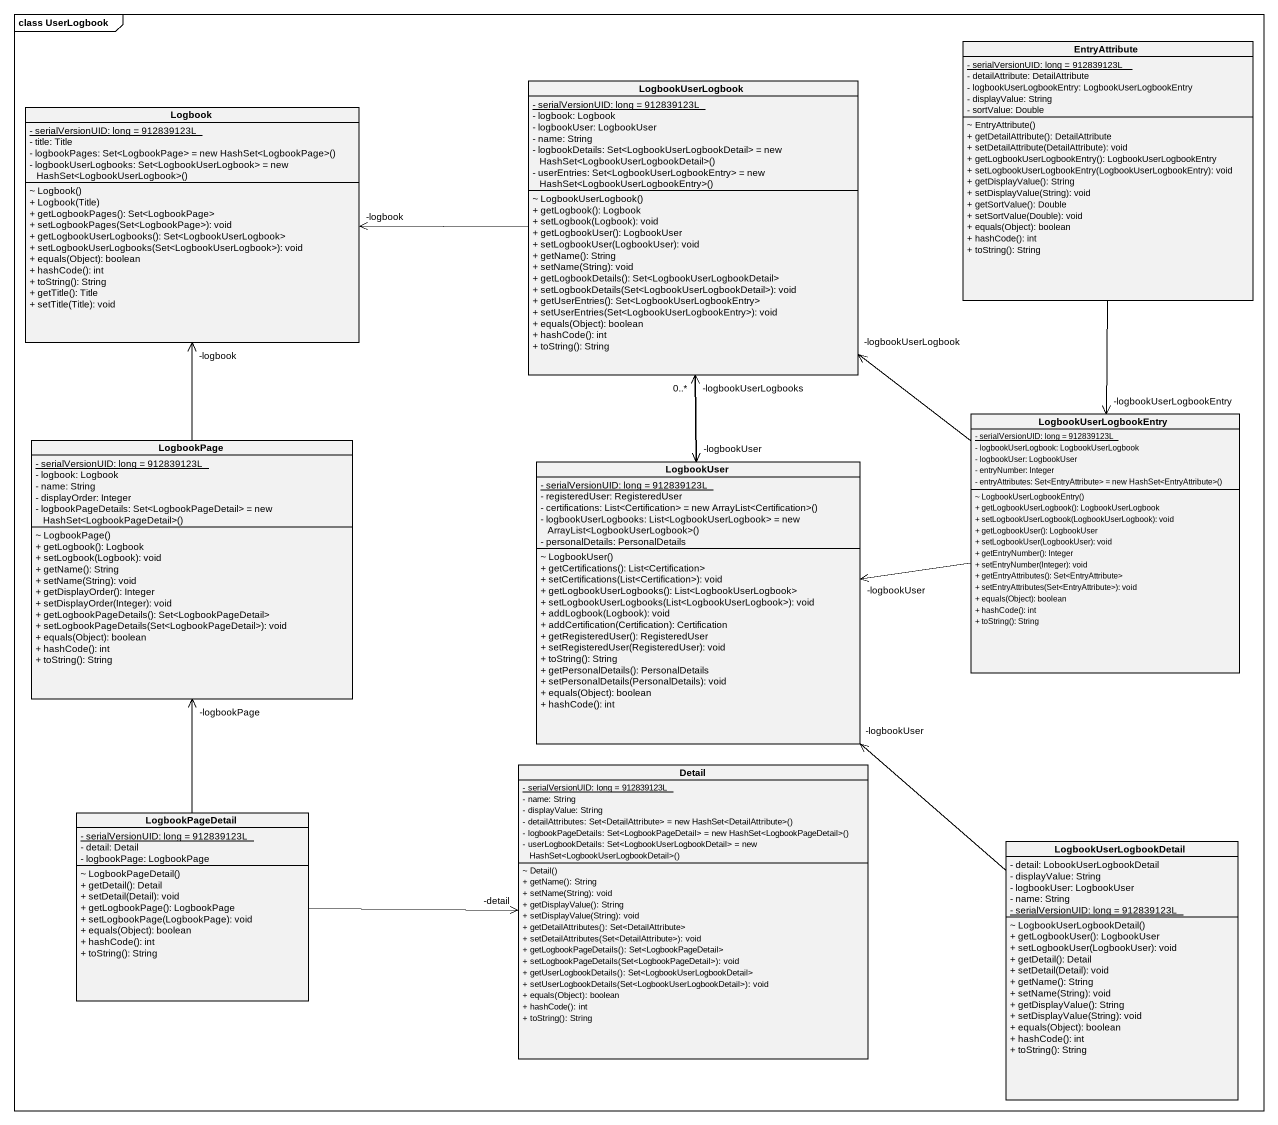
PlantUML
@startuml
mainframe class UserLogbook
hide circle
hide empty members
skinparam classAttributeIconSize 0
class EntryAttribute {
  {static} - serialVersionUID: long = 912839123L
  - detailAttribute: DetailAttribute
  - logbookUserLogbookEntry: LogbookUserLogbookEntry
  - displayValue: String
  - sortValue: Double
  ~ EntryAttribute()
  + getDetailAttribute(): DetailAttribute
  + setDetailAttribute(DetailAttribute): void
  + getLogbookUserLogbookEntry(): LogbookUserLogbookEntry
  + setLogbookUserLogbookEntry(LogbookUserLogbookEntry): void
  + getDisplayValue(): String
  + setDisplayValue(String): void
  + getSortValue(): Double
  + setSortValue(Double): void
  + equals(Object): boolean
  + hashCode(): int
  + toString(): String
}
class Logbook {
  {static} - serialVersionUID: long = 912839123L
  - title: Title
  {field} - logbookPages: Set<LogbookPage> = new HashSet<LogbookPage>()
  {field} - logbookUserLogbooks: Set<LogbookUserLogbook> = new HashSet<LogbookUserLogbook>()
  ~ Logbook()
  + Logbook(Title)
  + getLogbookPages(): Set<LogbookPage>
  + setLogbookPages(Set<LogbookPage>): void
  + getLogbookUserLogbooks(): Set<LogbookUserLogbook>
  + setLogbookUserLogbooks(Set<LogbookUserLogbook>): void
  + equals(Object): boolean
  + hashCode(): int
  + toString(): String
  + getTitle(): Title
  + setTitle(Title): void
}
class LogbookUserLogbook {
  {static} - serialVersionUID: long = 912839123L
  - logbook: Logbook
  - logbookUser: LogbookUser
  - name: String
  {field} - logbookDetails: Set<LogbookUserLogbookDetail> = new HashSet<LogbookUserLogbookDetail>()
  {field} - userEntries: Set<LogbookUserLogbookEntry> = new HashSet<LogbookUserLogbookEntry>()
  ~ LogbookUserLogbook()
  + getLogbook(): Logbook
  + setLogbook(Logbook): void
  + getLogbookUser(): LogbookUser
  + setLogbookUser(LogbookUser): void
  + getName(): String
  + setName(String): void
  + getLogbookDetails(): Set<LogbookUserLogbookDetail>
  + setLogbookDetails(Set<LogbookUserLogbookDetail>): void
  + getUserEntries(): Set<LogbookUserLogbookEntry>
  + setUserEntries(Set<LogbookUserLogbookEntry>): void
  + equals(Object): boolean
  + hashCode(): int
  + toString(): String
}
class LogbookUserLogbookEntry {
  {static} - serialVersionUID: long = 912839123L
  - logbookUserLogbook: LogbookUserLogbook
  - logbookUser: LogbookUser
  - entryNumber: Integer
  {field} - entryAttributes: Set<EntryAttribute> = new HashSet<EntryAttribute>()
  ~ LogbookUserLogbookEntry()
  + getLogbookUserLogbook(): LogbookUserLogbook
  + setLogbookUserLogbook(LogbookUserLogbook): void
  + getLogbookUser(): LogbookUser
  + setLogbookUser(LogbookUser): void
  + getEntryNumber(): Integer
  + setEntryNumber(Integer): void
  + getEntryAttributes(): Set<EntryAttribute>
  + setEntryAttributes(Set<EntryAttribute>): void
  + equals(Object): boolean
  + hashCode(): int
  + toString(): String
}
class LogbookPage {
  {static} - serialVersionUID: long = 912839123L
  - logbook: Logbook
  - name: String
  - displayOrder: Integer
  {field} - logbookPageDetails: Set<LogbookPageDetail> = new HashSet<LogbookPageDetail>()
  ~ LogbookPage()
  + getLogbook(): Logbook
  + setLogbook(Logbook): void
  + getName(): String
  + setName(String): void
  + getDisplayOrder(): Integer
  + setDisplayOrder(Integer): void
  + getLogbookPageDetails(): Set<LogbookPageDetail>
  + setLogbookPageDetails(Set<LogbookPageDetail>): void
  + equals(Object): boolean
  + hashCode(): int
  + toString(): String
}
class LogbookUser {
  {static} - serialVersionUID: long = 912839123L
  - registeredUser: RegisteredUser
  {field} - certifications: List<Certification> = new ArrayList<Certification>()
  {field} - logbookUserLogbooks: List<LogbookUserLogbook> = new ArrayList<LogbookUserLogbook>()
  - personalDetails: PersonalDetails
  ~ LogbookUser()
  + getCertifications(): List<Certification>
  + setCertifications(List<Certification>): void
  + getLogbookUserLogbooks(): List<LogbookUserLogbook>
  + setLogbookUserLogbooks(List<LogbookUserLogbook>): void
  + addLogbook(Logbook): void
  + addCertification(Certification): Certification
  + getRegisteredUser(): RegisteredUser
  + setRegisteredUser(RegisteredUser): void
  + toString(): String
  + getPersonalDetails(): PersonalDetails
  + setPersonalDetails(PersonalDetails): void
  + equals(Object): boolean
  + hashCode(): int
}
class Detail {
  {static} - serialVersionUID: long = 912839123L
  - name: String
  - displayValue: String
  {field} - detailAttributes: Set<DetailAttribute> = new HashSet<DetailAttribute>()
  {field} - logbookPageDetails: Set<LogbookPageDetail> = new HashSet<LogbookPageDetail>()
  {field} - userLogbookDetails: Set<LogbookUserLogbookDetail> = new HashSet<LogbookUserLogbookDetail>()
  ~ Detail()
  + getName(): String
  + setName(String): void
  + getDisplayValue(): String
  + setDisplayValue(String): void
  + getDetailAttributes(): Set<DetailAttribute>
  + setDetailAttributes(Set<DetailAttribute>): void
  + getLogbookPageDetails(): Set<LogbookPageDetail>
  + setLogbookPageDetails(Set<LogbookPageDetail>): void
  + getUserLogbookDetails(): Set<LogbookUserLogbookDetail>
  + setUserLogbookDetails(Set<LogbookUserLogbookDetail>): void
  + equals(Object): boolean
  + hashCode(): int
  + toString(): String
}
class LogbookPageDetail {
  {static} - serialVersionUID: long = 912839123L
  - detail: Detail
  - logbookPage: LogbookPage
  ~ LogbookPageDetail()
  + getDetail(): Detail
  + setDetail(Detail): void
  + getLogbookPage(): LogbookPage
  + setLogbookPage(LogbookPage): void
  + equals(Object): boolean
  + hashCode(): int
  + toString(): String
}
class LogbookUserLogbookDetail {
  - detail: LobookUserLogbookDetail
  - displayValue: String
  - logbookUser: LogbookUser
  - name: String
  {static} - serialVersionUID: long = 912839123L
  ~ LogbookUserLogbookDetail()
  + getLogbookUser(): LogbookUser
  + setLogbookUser(LogbookUser): void
  + getDetail(): Detail
  + setDetail(Detail): void
  + getName(): String
  + setName(String): void
  + getDisplayValue(): String
  + setDisplayValue(String): void
  + equals(Object): boolean
  + hashCode(): int
  + toString(): String
}
EntryAttribute --> "-logbookUserLogbookEntry" LogbookUserLogbookEntry
LogbookUserLogbook -left-> "-logbook" Logbook
LogbookUserLogbook --> "-logbookUser" LogbookUser
LogbookUserLogbookEntry -up-> "-logbookUserLogbook" LogbookUserLogbook
LogbookUserLogbookEntry -left-> "-logbookUser" LogbookUser
LogbookPage -up-> "-logbook" Logbook
LogbookUser -up-> "-logbookUserLogbooks\n0..*" LogbookUserLogbook
LogbookPageDetail -up-> "-logbookPage" LogbookPage
LogbookPageDetail -right-> "-detail" Detail
LogbookUserLogbookDetail -up-> "-logbookUser" LogbookUser
@enduml
